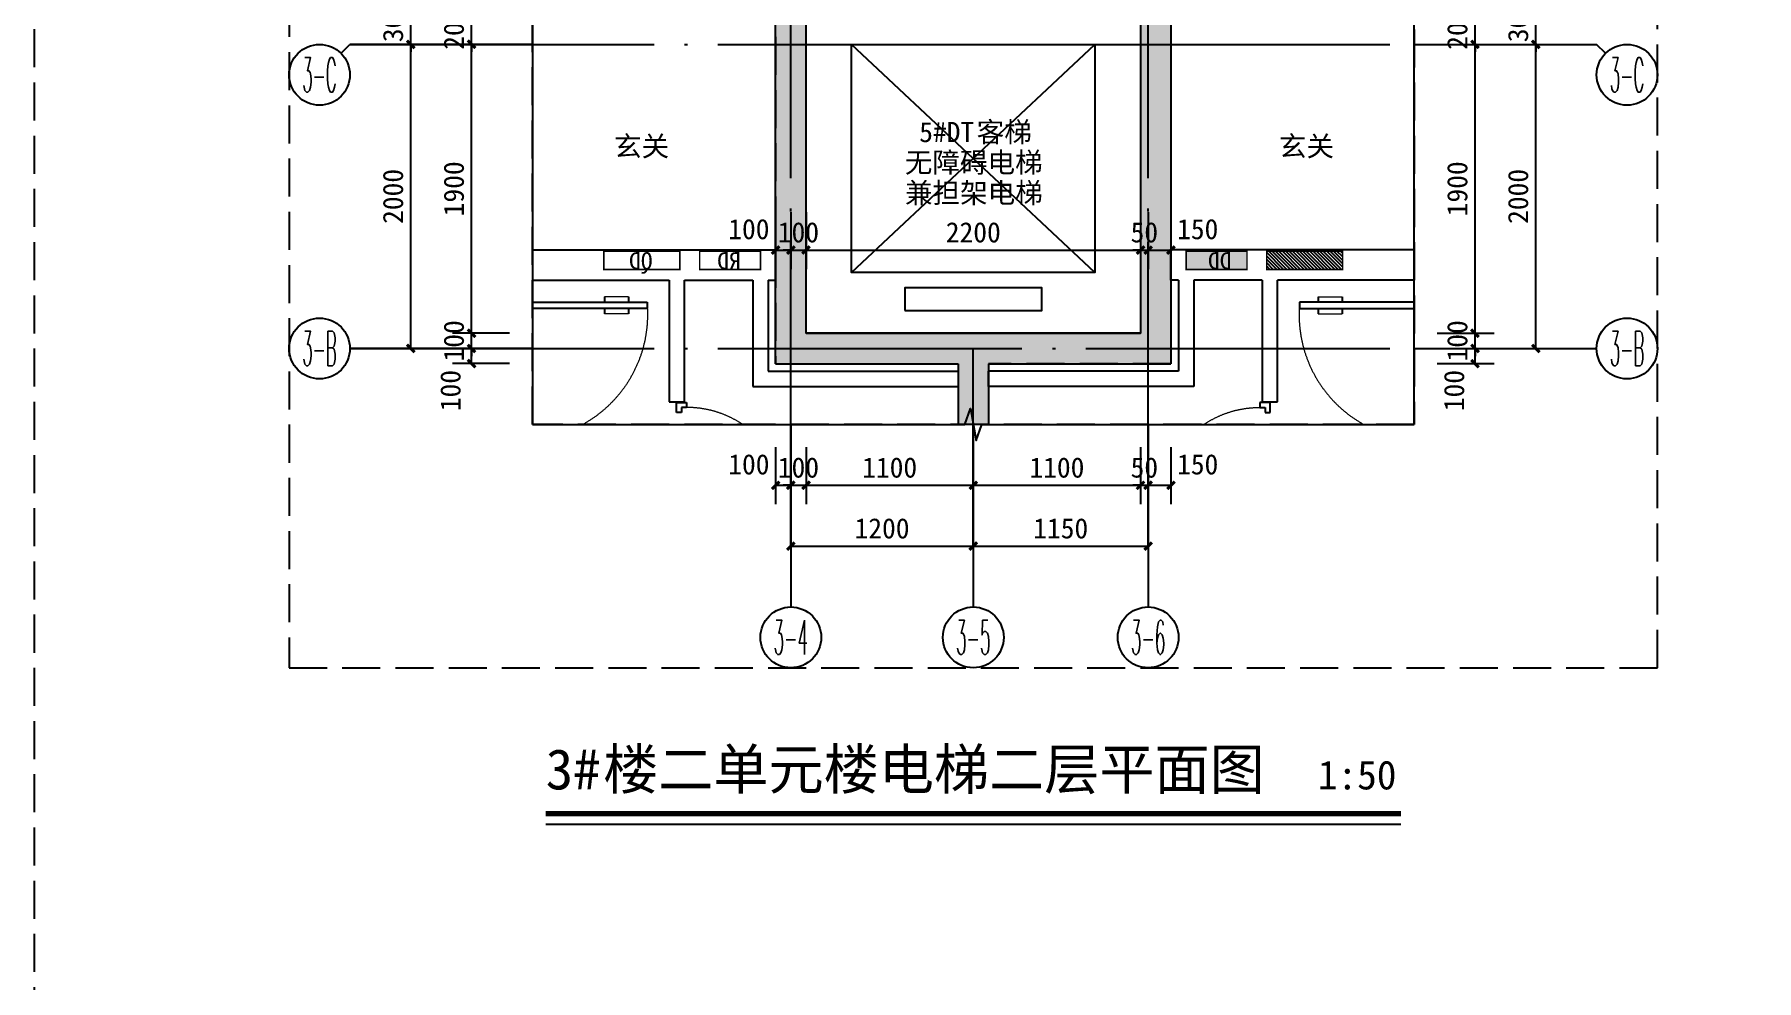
# Model space of a CAD drawing. Extents: x -10817 to 167545, y 26551 to 157048.
# Drawn here: x 63300 to 74627, y 41195 to 47417 of the extents above; entities that cross this region are included whole.
import ezdxf
from ezdxf.enums import TextEntityAlignment as Align
from ezdxf.xclip import XClip

# ---------------------------------------------------------------- set-up
doc = ezdxf.new("R2010")
doc.units = 0
doc.header["$LTSCALE"] = 1000
doc.header["$MEASUREMENT"] = 0
doc.header["$XCLIPFRAME"] = 0
doc.linetypes.add('DASH', pattern=[0.35, 0.25, -0.1])
doc.linetypes.add('DOTE', pattern=[2.42, 2, -0.2, 0.02, -0.2])
doc.layers.get('Defpoints').update_dxf_attribs({"color": 30, "linetype": 'DASH'})
for name, color, linetype in [('120-墙体$0$$0$A-ANNO-TEXT', 3, 'Continuous'), ('120-墙体$0$120-墙体$0$A-DOOR', 51, 'Continuous'), ('120-墙体$0$120-墙体$0$A-WALL-BLOK', 131, 'Continuous'), ('120-墙体$0$125-墙体$0$P-FIRE-FH', 1, 'Continuous'), ('120-墙体$0$P-FIRE-FH', 1, 'Continuous'), ('125-墙体$0$$0$A-ANNO-TEXT', 3, 'Continuous'), ('125-墙体$0$125-墙体$0$A-DOOR', 51, 'Continuous'), ('125-墙体$0$125-墙体$0$A-WALL-BLOK', 131, 'Continuous'), ('125-墙体$0$P-FIRE-FH', 1, 'Continuous'), ('125-核心筒-标准层$0$A-COLU-CONC-HATC', 204, 'Continuous'), ('125-核心筒-标准层$0$A-FLOR-EVTR', 51, 'Continuous'), ('125-核心筒-标准层$0$A-WALL-CONC', 9, 'Continuous'), ('3#-夹层$0$A-ANNO-TEXT', 7, 'Continuous'), ('A-ANNO-AXIS-CIRC', 3, 'Continuous'), ('A-ANNO-AXIS-TEXT', 7, 'Continuous'), ('A-ANNO-DIMS', 3, 'Continuous'), ('A-ANNO-DOTE', 10, 'DOTE'), ('A-ANNO-SYMB', 3, 'Continuous'), ('A-ANNO-TEXT', 7, 'Continuous'), ('A-DRAN-SYMB', 243, 'Continuous'), ('AXIS_TEXT', 7, 'Continuous')]:
    doc.layers.add(name, color=color, linetype=linetype)
doc.styles.add('120-墙体$0$Standard', font='')
doc.styles.add('125-墙体$0$Standard', font='')
doc.styles.add('3#-夹层$0$Standard', font='')
doc.styles.add('_TCH_AXIS', font='COMPLEX', dxfattribs={"bigfont": 'GBCBIG'})
doc.styles.add('_TCH_DIM_T3', font='')
doc.styles.add('COMPLEX', font='COMPLEX')
doc.styles.get("Standard").update_dxf_attribs({"font": ''})
doc.styles.get('120-墙体$0$Standard').set_extended_font_data('SimSun')
doc.styles.get('125-墙体$0$Standard').set_extended_font_data('SimSun')
doc.styles.get('3#-夹层$0$Standard').set_extended_font_data('SimSun')
doc.styles.get('_TCH_DIM_T3').set_extended_font_data('SimSun')
doc.styles.get('Standard').set_extended_font_data('SimSun')
doc.dimstyles.new('_TCH_ARCH&&50', dxfattribs={"dimtxt": 132.911392, "dimasz": 50, "dimexe": 125, "dimexo": 150, "dimgap": 50, "dimtad": 1, "dimdec": 0, "dimzin": 0, "dimdsep": 46, "dimtxsty": '_TCH_DIM_T3', "dimblk": 'ARCHTICK', "dimcen": 0.09, "dimclrt": 7, "dimazin": 2, "dimtfac": 1, "dimtdec": 0, "dimtix": 1, "dimtmove": 2, "dimatfit": 3, "dimfxl": 50, "dimtolj": 1, "dimtzin": 0, "dimarcsym": 0})

# ---------------------------------------------------------------- blocks, each defined once
blk = doc.blocks.new('125-墙体$0$$0$FREVGFRTG')
at = {"layer": '125-墙体$0$P-FIRE-FH', "linetype": 'Continuous', "lineweight": 13, "const_width": 10}
for points in [[(0, 0), (400, 0), (400, 120), (0, 120)], [(530, 120), (1030, 120), (1030, 0), (530, 0)]]:
    blk.add_lwpolyline(points, close=True, dxfattribs=at)
at = {"layer": '125-墙体$0$$0$A-ANNO-TEXT', "color": 1, "style": '125-墙体$0$Standard'}
for s, p in [('RD', (129, 0)), ('QD', (709, 0))]:
    blk.add_text(s, height=113.9, dxfattribs=at).set_placement(p)
blk = doc.blocks.new('125-墙体$0$125-墙体$0$$DorLib2D$00000009')
for p, q in [((0.413, 0.905), (0.413, 0.081)), ((0.454, 0.905), (0.413, 0.905)), ((0.454, 0.081), (0.454, 0.905)), ((0.413, 0.782), (0.378, 0.782)), ((0.489, 0.782), (0.454, 0.782)), ((0.413, 0.624), (0.378, 0.624)), ((0.489, 0.624), (0.454, 0.624)), ((-0.494, 0.081), (-0.453, 0.081)), ((-0.494, -0.002), (-0.494, 0.081)), ((-0.453, 0.081), (-0.453, 0.039)), ((-0.453, 0.039), (-0.412, 0.039)), ((-0.412, 0.039), (-0.412, -0.002)), ((0.413, 0.081), (0.454, 0.081)), ((0.454, 0.039), (0.413, 0.039)), ((0.413, 0.039), (0.413, -0.002)), ((0.495, 0.081), (0.454, 0.081)), ((0.454, 0.081), (0.454, 0.039)), ((0.495, -0.002), (0.495, 0.081)), ((-0.494, -0.002), (-0.494, -0.002)), ((-0.412, -0.002), (-0.494, -0.002)), ((0.413, -0.002), (0.495, -0.002)), ((0.495, -0.002), (0.495, -0.002))]:
    blk.add_line(p, q)
at = {"lineweight": 13}
for p, q in [((0.378, 0.782), (0.378, 0.624)), ((0.489, 0.782), (0.489, 0.624))]:
    blk.add_line(p, q, dxfattribs=at)
blk.add_arc((0.372, 0.082), 0.825, 87.134, 180.0717, dxfattribs=at)
blk = doc.blocks.new('125-墙体')
at = {"layer": '125-墙体$0$125-墙体$0$A-WALL-BLOK'}
for p, q in [((7350, -6450), (8500, -6450)), ((8500, -6450), (9050, -6450)), ((9050, -6450), (9150, -6450)), ((9150, -6450), (9150, -6650)), ((7450, -6650), (8450, -6650)), ((8450, -6650), (8450, -7450)), ((8550, -6650), (9000, -6650)), ((8550, -7450), (8550, -6650)), ((9000, -6650), (9000, -7350)), ((9100, -6650), (9150, -6650)), ((9100, -6650), (9100, -7250)), ((9000, -7350), (10350, -7350)), ((9100, -7250), (10350, -7250)), ((10350, -7250), (10350, -7350)), ((8450, -7450), (8550, -7450))]:
    blk.add_line(p, q, dxfattribs=at)
at = {"layer": 'Defpoints'}
blk.add_lwpolyline([(8600, 100), (8600, -3300), (7850, -3300), (7850, -4700), (9150, -4700), (9150, -7200), (10350, -7200), (10350, -11200)], dxfattribs=at)
at = {"linetype": 'ByBlock', "xscale": -1}
blk.add_blockref('125-墙体$0$$0$FREVGFRTG', (9050, -6580), dxfattribs=at)
at = {"layer": '125-墙体$0$125-墙体$0$A-DOOR', "zscale": 100, "rotation": 270}
for p, xscale, yscale in [((7400, -7250), -1000, 1000), ((8500, -7850), 800, 800)]:
    blk.add_blockref('125-墙体$0$125-墙体$0$$DorLib2D$00000009', p, dxfattribs=dict(at, xscale=xscale, yscale=yscale))
blk = doc.blocks.new('120-墙体$0$GTFT')
at = {"layer": '120-墙体$0$125-墙体$0$P-FIRE-FH'}
h = blk.add_hatch(dxfattribs=at)
h.set_pattern_fill('ANSI31', color=256, scale=10, angle=180)
h.set_pattern_definition([(225, (-19117.115, 13159.851), (11.22532, -11.22532), [])])
h.paths.add_polyline_path([(-530, 120), (-1030, 120), (-1030, 0), (-530, 0)])
at = {"layer": '120-墙体$0$125-墙体$0$P-FIRE-FH', "linetype": 'Continuous', "lineweight": 13}
h = blk.add_hatch(color=250, dxfattribs=at)
h.dxf.hatch_style = 1
h.paths.add_polyline_path([(0, 0), (-400, 0), (-400, 120), (0, 120)])
at = {"layer": '120-墙体$0$P-FIRE-FH', "linetype": 'Continuous', "lineweight": 13, "const_width": 10}
for points in [[(-530, 120), (-1030, 120), (-1030, 0), (-530, 0)], [(0, 0), (-400, 0), (-400, 120), (0, 120)]]:
    blk.add_lwpolyline(points, close=True, dxfattribs=at)
at = {"layer": '120-墙体$0$$0$A-ANNO-TEXT', "color": 1, "style": '120-墙体$0$Standard'}
blk.add_text('DD', height=113.9, dxfattribs=at).set_placement((-299, 0))
blk = doc.blocks.new('120-墙体$0$120-墙体$0$$DorLib2D$00000009')
for p, q in [((0.413, 0.905), (0.413, 0.081)), ((0.454, 0.905), (0.413, 0.905)), ((0.454, 0.081), (0.454, 0.905)), ((0.413, 0.782), (0.378, 0.782)), ((0.489, 0.782), (0.454, 0.782)), ((0.413, 0.624), (0.378, 0.624)), ((0.489, 0.624), (0.454, 0.624)), ((-0.494, 0.081), (-0.453, 0.081)), ((-0.494, -0.002), (-0.494, 0.081)), ((-0.453, 0.081), (-0.453, 0.039)), ((-0.453, 0.039), (-0.412, 0.039)), ((-0.412, 0.039), (-0.412, -0.002)), ((0.413, 0.081), (0.454, 0.081)), ((0.454, 0.039), (0.413, 0.039)), ((0.413, 0.039), (0.413, -0.002)), ((0.495, 0.081), (0.454, 0.081)), ((0.454, 0.081), (0.454, 0.039)), ((0.495, -0.002), (0.495, 0.081)), ((-0.494, -0.002), (-0.494, -0.002)), ((-0.412, -0.002), (-0.494, -0.002)), ((0.413, -0.002), (0.495, -0.002)), ((0.495, -0.002), (0.495, -0.002))]:
    blk.add_line(p, q)
at = {"lineweight": 13}
for p, q in [((0.378, 0.782), (0.378, 0.624)), ((0.489, 0.782), (0.489, 0.624))]:
    blk.add_line(p, q, dxfattribs=at)
blk.add_arc((0.372, 0.082), 0.825, 87.134, 180.0717, dxfattribs=at)
blk = doc.blocks.new('120-墙体')
at = {"layer": '120-墙体$0$120-墙体$0$A-WALL-BLOK'}
for p, q in [((-8250, -6450), (-8350, -6450)), ((-8350, -6650), (-8350, -6450)), ((-7700, -6450), (-8250, -6450)), ((-6550, -6450), (-7700, -6450)), ((-8300, -6650), (-8350, -6650)), ((-8300, -6650), (-8300, -7250)), ((-7750, -6650), (-8200, -6650)), ((-8200, -6650), (-8200, -7350)), ((-7750, -6650), (-7750, -7450)), ((-6650, -6650), (-7650, -6650)), ((-7650, -7450), (-7650, -6650)), ((-8300, -7250), (-9550, -7250)), ((-9550, -7350), (-9550, -7250)), ((-8200, -7350), (-9550, -7350)), ((-7750, -7450), (-7650, -7450))]:
    blk.add_line(p, q, dxfattribs=at)
at = {"layer": 'Defpoints'}
blk.add_lwpolyline([(-7800, 100), (-7800, -3300), (-7050, -3300), (-7050, -4700), (-8350, -4700), (-8350, -7200), (-9550, -7200), (-9550, -11200)], dxfattribs=at)
at = {"xscale": -1}
blk.add_blockref('120-墙体$0$GTFT', (-8250, -6580), dxfattribs=at)
at = {"layer": '120-墙体$0$120-墙体$0$A-DOOR', "zscale": 100, "rotation": 270}
for p, xscale, yscale in [((-6600, -7250), -1000, -1000), ((-7700, -7850), 800, -800)]:
    blk.add_blockref('120-墙体$0$120-墙体$0$$DorLib2D$00000009', p, dxfattribs=dict(at, xscale=xscale, yscale=yscale))
blk = doc.blocks.new('125-核心筒-标准层$0$A$C524E5E6F')
at = {"layer": '125-核心筒-标准层$0$A-FLOR-EVTR'}
for points in [[(0, 0), (2200, 0), (2200, -2100), (0, -2100)], [(300, -200), (1900, -200), (1900, -1700), (300, -1700)], [(650, -1950), (1550, -1950), (1550, -1800), (650, -1800)]]:
    blk.add_lwpolyline(points, close=True, dxfattribs=at)
for points in [[(300, -1700), (1900, -200)], [(1900, -1700), (300, -200)]]:
    blk.add_lwpolyline(points, dxfattribs=at)
blk = doc.blocks.new('125-核心筒-标准层')
at = {"layer": '125-核心筒-标准层$0$A-COLU-CONC-HATC'}
for points in [[(-1300, -100), (-1100, 100), (-1100, 2200), (-1300, 2400)], [(1300, 2400), (1100, 2200), (1100, 100), (1300, -100)], [(-1100, 100), (-1300, -100), (-100, -100), (0, -33.3), (0, 100)], [(0, -33.3), (100, -100), (1300, -100), (1100, 100), (0, 100)], [(0, -33.3), (-100, -100), (-100, -3900), (0, -3966.7), (100, -3900), (100, -100)]]:
    blk.add_hatch(color=256, dxfattribs=at).paths.add_polyline_path(points)
at = {"layer": '125-核心筒-标准层$0$A-WALL-CONC'}
for p, q in [((-1300, -100), (-1300, 2400)), ((1300, 2400), (1300, -100)), ((-1100, 100), (-1100, 2200)), ((1100, 2200), (1100, 100)), ((-1100, 100), (0, 100)), ((0, 100), (1100, 100)), ((-1300, -100), (-100, -100)), ((-100, -100), (-100, -3900)), ((100, -100), (100, -3900)), ((100, -100), (1300, -100))]:
    blk.add_line(p, q, dxfattribs=at)
blk.add_blockref('125-核心筒-标准层$0$A$C524E5E6F', (-1100, 2200))
blk = doc.blocks.new('YSG-T')
at = {"layer": 'A-DRAN-SYMB', "color": 1}
for p, q in [((-105, 0), (105, 0)), ((0, 105), (0, -105))]:
    blk.add_line(p, q, dxfattribs=at)
for radius in [50, 45]:
    blk.add_circle((0, 0), radius, dxfattribs=at)
blk = doc.blocks.new('VFDCV DF')
at = {"xscale": -1}
for p in [(-4550, 7420), (4150, 7420), (-7000, -4500), (7000, -4500)]:
    blk.add_blockref('YSG-T', p, dxfattribs=at)
blk = doc.blocks.new('雨水管')
at = {"layer": 'A-DRAN-SYMB'}
for p, q in [((-5, 0), (205, 0)), ((100, 105), (100, -105))]:
    blk.add_line(p, q, dxfattribs=at)
for radius in [50, 45]:
    blk.add_circle((100, 0), radius, dxfattribs=at)
blk = doc.blocks.new('VGVBFGV')
for p in [(-2150, 8250), (1850, 7600), (-10850, 800), (-7100, -4300), (6900, -4300)]:
    blk.add_blockref('雨水管', p)
blk = doc.blocks.new('vgftvgf')
for name in ['VGVBFGV', 'VFDCV DF']:
    blk.add_blockref(name, (0, 0))
blk = doc.blocks.new('_ArchTick')
at = {"color": 0, "linetype": 'ByBlock', "const_width": 0.4}
blk.add_lwpolyline([(-0.5, -0.5), (0.5, 0.5)], dxfattribs=at)
blk = doc.blocks.new('*D1012')
at = {"layer": 'A-ANNO-DIMS', "color": 0, "lineweight": -2, "transparency": 16777216}
for p, q in [((69475, 44302), (69475, 43927)), ((70625, 44302), (70625, 43927)), ((69475, 44052), (70625, 44052))]:
    blk.add_line(p, q, dxfattribs=at)
at = {"layer": 'Defpoints', "color": 0, "transparency": 16777216}
for p in [(69475, 44452), (70625, 44452), (70625, 44052)]:
    blk.add_point(p, dxfattribs=at)
at = {"layer": 'A-ANNO-DIMS', "color": 0, "lineweight": -2, "transparency": 16777216, "xscale": 50, "yscale": 50, "zscale": 50, "rotation": 180}
blk.add_blockref('_ArchTick', (69475, 44052), dxfattribs=at)
at = {"layer": 'A-ANNO-DIMS', "color": 0, "lineweight": -2, "transparency": 16777216, "xscale": 50, "yscale": 50, "zscale": 50}
blk.add_blockref('_ArchTick', (70625, 44052), dxfattribs=at)
at = {"layer": 'A-ANNO-DIMS', "color": 7, "transparency": 16777216, "insert": (70050, 44168), "char_height": 132.9, "attachment_point": 5, "style": '_TCH_DIM_T3'}
blk.add_mtext('\\A1;1150', dxfattribs=at)
blk = doc.blocks.new('*D1013')
at = {"layer": 'A-ANNO-DIMS', "color": 0, "lineweight": -2, "transparency": 16777216}
for p, q in [((68275, 44302), (68275, 43927)), ((69475, 44302), (69475, 43927)), ((68275, 44052), (69475, 44052))]:
    blk.add_line(p, q, dxfattribs=at)
at = {"layer": 'Defpoints', "color": 0, "transparency": 16777216}
for p in [(68275, 44452), (69475, 44452), (69475, 44052)]:
    blk.add_point(p, dxfattribs=at)
at = {"layer": 'A-ANNO-DIMS', "color": 0, "lineweight": -2, "transparency": 16777216, "xscale": 50, "yscale": 50, "zscale": 50, "rotation": 180}
blk.add_blockref('_ArchTick', (68275, 44052), dxfattribs=at)
at = {"layer": 'A-ANNO-DIMS', "color": 0, "lineweight": -2, "transparency": 16777216, "xscale": 50, "yscale": 50, "zscale": 50}
blk.add_blockref('_ArchTick', (69475, 44052), dxfattribs=at)
at = {"layer": 'A-ANNO-DIMS', "color": 7, "transparency": 16777216, "insert": (68875, 44168), "char_height": 132.9, "attachment_point": 5, "style": '_TCH_DIM_T3'}
blk.add_mtext('\\A1;1200', dxfattribs=at)
blk = doc.blocks.new('*D1014')
at = {"layer": 'A-ANNO-DIMS', "color": 0, "lineweight": -2, "transparency": 16777216}
for p, q in [((70625, 44702), (70625, 44327)), ((70775, 44702), (70775, 44327)), ((70625, 44452), (70775, 44452))]:
    blk.add_line(p, q, dxfattribs=at)
at = {"layer": 'Defpoints', "color": 0, "transparency": 16777216}
for p in [(70625, 44852), (70775, 44852), (70775, 44452)]:
    blk.add_point(p, dxfattribs=at)
at = {"layer": 'A-ANNO-DIMS', "color": 0, "lineweight": -2, "transparency": 16777216, "xscale": 50, "yscale": 50, "zscale": 50, "rotation": 180}
blk.add_blockref('_ArchTick', (70625, 44452), dxfattribs=at)
at = {"layer": 'A-ANNO-DIMS', "color": 0, "lineweight": -2, "transparency": 16777216, "xscale": 50, "yscale": 50, "zscale": 50}
blk.add_blockref('_ArchTick', (70775, 44452), dxfattribs=at)
at = {"layer": 'A-ANNO-DIMS', "color": 7, "transparency": 16777216, "insert": (70951, 44589), "char_height": 132.9, "attachment_point": 5, "style": '_TCH_DIM_T3'}
blk.add_mtext('\\A1;150', dxfattribs=at)
blk = doc.blocks.new('*D1015')
at = {"layer": 'A-ANNO-DIMS', "color": 0, "lineweight": -2, "transparency": 16777216}
for p, q in [((70575, 44702), (70575, 44327)), ((70625, 44702), (70625, 44327)), ((70575, 44452), (70525, 44452)), ((70575, 44452), (70625, 44452)), ((70625, 44452), (70675, 44452))]:
    blk.add_line(p, q, dxfattribs=at)
at = {"layer": 'Defpoints', "color": 0, "transparency": 16777216}
for p in [(70575, 44852), (70625, 44852), (70625, 44452)]:
    blk.add_point(p, dxfattribs=at)
at = {"layer": 'A-ANNO-DIMS', "color": 0, "lineweight": -2, "transparency": 16777216, "xscale": 50, "yscale": 50, "zscale": 50}
blk.add_blockref('_ArchTick', (70575, 44452), dxfattribs=at)
at = {"layer": 'A-ANNO-DIMS', "color": 0, "lineweight": -2, "transparency": 16777216, "xscale": 50, "yscale": 50, "zscale": 50, "rotation": 180}
blk.add_blockref('_ArchTick', (70625, 44452), dxfattribs=at)
at = {"layer": 'A-ANNO-DIMS', "color": 7, "transparency": 16777216, "insert": (70600, 44568), "char_height": 132.9, "attachment_point": 5, "style": '_TCH_DIM_T3'}
blk.add_mtext('\\A1;50', dxfattribs=at)
blk = doc.blocks.new('*D1016')
at = {"layer": 'A-ANNO-DIMS', "color": 0, "lineweight": -2, "transparency": 16777216}
for p, q in [((69475, 44702), (69475, 44327)), ((70575, 44702), (70575, 44327)), ((69475, 44452), (70575, 44452))]:
    blk.add_line(p, q, dxfattribs=at)
at = {"layer": 'Defpoints', "color": 0, "transparency": 16777216}
for p in [(69475, 44852), (70575, 44852), (70575, 44452)]:
    blk.add_point(p, dxfattribs=at)
at = {"layer": 'A-ANNO-DIMS', "color": 0, "lineweight": -2, "transparency": 16777216, "xscale": 50, "yscale": 50, "zscale": 50, "rotation": 180}
blk.add_blockref('_ArchTick', (69475, 44452), dxfattribs=at)
at = {"layer": 'A-ANNO-DIMS', "color": 0, "lineweight": -2, "transparency": 16777216, "xscale": 50, "yscale": 50, "zscale": 50}
blk.add_blockref('_ArchTick', (70575, 44452), dxfattribs=at)
at = {"layer": 'A-ANNO-DIMS', "color": 7, "transparency": 16777216, "insert": (70025, 44568), "char_height": 132.9, "attachment_point": 5, "style": '_TCH_DIM_T3'}
blk.add_mtext('\\A1;1100', dxfattribs=at)
blk = doc.blocks.new('*D1017')
at = {"layer": 'A-ANNO-DIMS', "color": 0, "lineweight": -2, "transparency": 16777216}
for p, q in [((68375, 44702), (68375, 44327)), ((69475, 44702), (69475, 44327)), ((68375, 44452), (69475, 44452))]:
    blk.add_line(p, q, dxfattribs=at)
at = {"layer": 'Defpoints', "color": 0, "transparency": 16777216}
for p in [(68375, 44852), (69475, 44852), (69475, 44452)]:
    blk.add_point(p, dxfattribs=at)
at = {"layer": 'A-ANNO-DIMS', "color": 0, "lineweight": -2, "transparency": 16777216, "xscale": 50, "yscale": 50, "zscale": 50, "rotation": 180}
blk.add_blockref('_ArchTick', (68375, 44452), dxfattribs=at)
at = {"layer": 'A-ANNO-DIMS', "color": 0, "lineweight": -2, "transparency": 16777216, "xscale": 50, "yscale": 50, "zscale": 50}
blk.add_blockref('_ArchTick', (69475, 44452), dxfattribs=at)
at = {"layer": 'A-ANNO-DIMS', "color": 7, "transparency": 16777216, "insert": (68925, 44568), "char_height": 132.9, "attachment_point": 5, "style": '_TCH_DIM_T3'}
blk.add_mtext('\\A1;1100', dxfattribs=at)
blk = doc.blocks.new('*D1018')
at = {"layer": 'A-ANNO-DIMS', "color": 0, "lineweight": -2, "transparency": 16777216}
for p, q in [((68275, 44702), (68275, 44327)), ((68375, 44702), (68375, 44327)), ((68275, 44452), (68225, 44452)), ((68275, 44452), (68375, 44452)), ((68375, 44452), (68425, 44452))]:
    blk.add_line(p, q, dxfattribs=at)
at = {"layer": 'Defpoints', "color": 0, "transparency": 16777216}
for p in [(68275, 44852), (68375, 44852), (68375, 44452)]:
    blk.add_point(p, dxfattribs=at)
at = {"layer": 'A-ANNO-DIMS', "color": 0, "lineweight": -2, "transparency": 16777216, "xscale": 50, "yscale": 50, "zscale": 50}
blk.add_blockref('_ArchTick', (68275, 44452), dxfattribs=at)
at = {"layer": 'A-ANNO-DIMS', "color": 0, "lineweight": -2, "transparency": 16777216, "xscale": 50, "yscale": 50, "zscale": 50, "rotation": 180}
blk.add_blockref('_ArchTick', (68375, 44452), dxfattribs=at)
at = {"layer": 'A-ANNO-DIMS', "color": 7, "transparency": 16777216, "insert": (68325, 44568), "char_height": 132.9, "attachment_point": 5, "style": '_TCH_DIM_T3'}
blk.add_mtext('\\A1;100', dxfattribs=at)
blk = doc.blocks.new('*D1019')
at = {"layer": 'A-ANNO-DIMS', "color": 0, "lineweight": -2, "transparency": 16777216}
for p, q in [((68175, 44702), (68175, 44327)), ((68275, 44702), (68275, 44327)), ((68175, 44452), (68275, 44452))]:
    blk.add_line(p, q, dxfattribs=at)
at = {"layer": 'Defpoints', "color": 0, "transparency": 16777216}
for p in [(68175, 44852), (68275, 44852), (68275, 44452)]:
    blk.add_point(p, dxfattribs=at)
at = {"layer": 'A-ANNO-DIMS', "color": 0, "lineweight": -2, "transparency": 16777216, "xscale": 50, "yscale": 50, "zscale": 50, "rotation": 180}
blk.add_blockref('_ArchTick', (68175, 44452), dxfattribs=at)
at = {"layer": 'A-ANNO-DIMS', "color": 0, "lineweight": -2, "transparency": 16777216, "xscale": 50, "yscale": 50, "zscale": 50}
blk.add_blockref('_ArchTick', (68275, 44452), dxfattribs=at)
at = {"layer": 'A-ANNO-DIMS', "color": 7, "transparency": 16777216, "insert": (67999, 44589), "char_height": 132.9, "attachment_point": 5, "style": '_TCH_DIM_T3'}
blk.add_mtext('\\A1;100', dxfattribs=at)
blk = doc.blocks.new('*D1024')
at = {"layer": 'A-ANNO-DIMS', "color": 0, "lineweight": -2, "transparency": 16777216}
for p, q in [((72525, 45352), (72900, 45352)), ((72775, 45252), (72775, 45352)), ((72525, 45252), (72900, 45252))]:
    blk.add_line(p, q, dxfattribs=at)
at = {"layer": 'Defpoints', "color": 0, "transparency": 16777216}
for p in [(72375, 45352), (72775, 45352), (72375, 45252)]:
    blk.add_point(p, dxfattribs=at)
at = {"layer": 'A-ANNO-DIMS', "color": 0, "lineweight": -2, "transparency": 16777216, "xscale": 50, "yscale": 50, "zscale": 50}
for p, rotation in [((72775, 45352), 90), ((72775, 45252), 270)]:
    blk.add_blockref('_ArchTick', p, dxfattribs=dict(at, rotation=rotation))
at = {"layer": 'A-ANNO-DIMS', "color": 7, "transparency": 16777216, "insert": (72638, 45075), "char_height": 132.9, "attachment_point": 5, "rotation": 90, "style": '_TCH_DIM_T3'}
blk.add_mtext('\\A1;100', dxfattribs=at)
blk = doc.blocks.new('*D1025')
at = {"layer": 'A-ANNO-DIMS', "color": 0, "lineweight": -2, "transparency": 16777216}
for p, q in [((72525, 45452), (72900, 45452)), ((72775, 45452), (72775, 45502)), ((72775, 45352), (72775, 45452)), ((72525, 45352), (72900, 45352)), ((72775, 45352), (72775, 45302))]:
    blk.add_line(p, q, dxfattribs=at)
at = {"layer": 'Defpoints', "color": 0, "transparency": 16777216}
for p in [(72375, 45452), (72775, 45452), (72375, 45352)]:
    blk.add_point(p, dxfattribs=at)
at = {"layer": 'A-ANNO-DIMS', "color": 0, "lineweight": -2, "transparency": 16777216, "xscale": 50, "yscale": 50, "zscale": 50}
for p, rotation in [((72775, 45452), 270), ((72775, 45352), 90)]:
    blk.add_blockref('_ArchTick', p, dxfattribs=dict(at, rotation=rotation))
at = {"layer": 'A-ANNO-DIMS', "color": 7, "transparency": 16777216, "insert": (72659, 45402), "char_height": 132.9, "attachment_point": 5, "rotation": 90, "style": '_TCH_DIM_T3'}
blk.add_mtext('\\A1;100', dxfattribs=at)
blk = doc.blocks.new('*D1026')
at = {"layer": 'A-ANNO-DIMS', "color": 0, "lineweight": -2, "transparency": 16777216}
for p, q in [((72525, 47352), (72900, 47352)), ((72775, 45452), (72775, 47352)), ((72525, 45452), (72900, 45452))]:
    blk.add_line(p, q, dxfattribs=at)
at = {"layer": 'Defpoints', "color": 0, "transparency": 16777216}
for p in [(72375, 47352), (72775, 47352), (72375, 45452)]:
    blk.add_point(p, dxfattribs=at)
at = {"layer": 'A-ANNO-DIMS', "color": 0, "lineweight": -2, "transparency": 16777216, "xscale": 50, "yscale": 50, "zscale": 50}
for p, rotation in [((72775, 47352), 90), ((72775, 45452), 270)]:
    blk.add_blockref('_ArchTick', p, dxfattribs=dict(at, rotation=rotation))
at = {"layer": 'A-ANNO-DIMS', "color": 7, "transparency": 16777216, "insert": (72659, 46402), "char_height": 132.9, "attachment_point": 5, "rotation": 90, "style": '_TCH_DIM_T3'}
blk.add_mtext('\\A1;1900', dxfattribs=at)
blk = doc.blocks.new('*D1027')
at = {"layer": 'A-ANNO-DIMS', "color": 0, "lineweight": -2, "transparency": 16777216}
for p, q in [((72775, 47552), (72775, 47602)), ((72525, 47552), (72900, 47552)), ((72775, 47352), (72775, 47552)), ((72525, 47352), (72900, 47352)), ((72775, 47352), (72775, 47302))]:
    blk.add_line(p, q, dxfattribs=at)
at = {"layer": 'Defpoints', "color": 0, "transparency": 16777216}
for p in [(72375, 47552), (72775, 47552), (72375, 47352)]:
    blk.add_point(p, dxfattribs=at)
at = {"layer": 'A-ANNO-DIMS', "color": 0, "lineweight": -2, "transparency": 16777216, "xscale": 50, "yscale": 50, "zscale": 50}
for p, rotation in [((72775, 47552), 270), ((72775, 47352), 90)]:
    blk.add_blockref('_ArchTick', p, dxfattribs=dict(at, rotation=rotation))
at = {"layer": 'A-ANNO-DIMS', "color": 7, "transparency": 16777216, "insert": (72659, 47452), "char_height": 132.9, "attachment_point": 5, "rotation": 90, "style": '_TCH_DIM_T3'}
blk.add_mtext('\\A1;200', dxfattribs=at)
blk = doc.blocks.new('*D1044')
at = {"layer": 'A-ANNO-DIMS', "color": 0, "lineweight": -2, "transparency": 16777216}
for p, q in [((72925, 47352), (73300, 47352)), ((73175, 45352), (73175, 47352)), ((72925, 45352), (73300, 45352))]:
    blk.add_line(p, q, dxfattribs=at)
at = {"layer": 'Defpoints', "color": 0, "transparency": 16777216}
for p in [(72775, 47352), (73175, 47352), (72775, 45352)]:
    blk.add_point(p, dxfattribs=at)
at = {"layer": 'A-ANNO-DIMS', "color": 0, "lineweight": -2, "transparency": 16777216, "xscale": 50, "yscale": 50, "zscale": 50}
for p, rotation in [((73175, 47352), 90), ((73175, 45352), 270)]:
    blk.add_blockref('_ArchTick', p, dxfattribs=dict(at, rotation=rotation))
at = {"layer": 'A-ANNO-DIMS', "color": 7, "transparency": 16777216, "insert": (73059, 46352), "char_height": 132.9, "attachment_point": 5, "rotation": 90, "style": '_TCH_DIM_T3'}
blk.add_mtext('\\A1;2000', dxfattribs=at)
blk = doc.blocks.new('*D1045')
at = {"layer": 'A-ANNO-DIMS', "color": 0, "lineweight": -2, "transparency": 16777216}
for p, q in [((73175, 47652), (73175, 47702)), ((72925, 47652), (73300, 47652)), ((73175, 47352), (73175, 47652)), ((72925, 47352), (73300, 47352)), ((73175, 47352), (73175, 47302))]:
    blk.add_line(p, q, dxfattribs=at)
at = {"layer": 'Defpoints', "color": 0, "transparency": 16777216}
for p in [(72775, 47652), (73175, 47652), (72775, 47352)]:
    blk.add_point(p, dxfattribs=at)
at = {"layer": 'A-ANNO-DIMS', "color": 0, "lineweight": -2, "transparency": 16777216, "xscale": 50, "yscale": 50, "zscale": 50}
for p, rotation in [((73175, 47652), 270), ((73175, 47352), 90)]:
    blk.add_blockref('_ArchTick', p, dxfattribs=dict(at, rotation=rotation))
at = {"layer": 'A-ANNO-DIMS', "color": 7, "transparency": 16777216, "insert": (73059, 47502), "char_height": 132.9, "attachment_point": 5, "rotation": 90, "style": '_TCH_DIM_T3'}
blk.add_mtext('\\A1;300', dxfattribs=at)
blk = doc.blocks.new('*D1058')
at = {"layer": 'A-ANNO-DIMS', "color": 0, "lineweight": -2, "transparency": 16777216}
for p, q in [((66425, 45352), (66050, 45352)), ((66175, 45252), (66175, 45352)), ((66425, 45252), (66050, 45252))]:
    blk.add_line(p, q, dxfattribs=at)
at = {"layer": 'Defpoints', "color": 0, "transparency": 16777216}
for p in [(66175, 45352), (66575, 45352), (66575, 45252)]:
    blk.add_point(p, dxfattribs=at)
at = {"layer": 'A-ANNO-DIMS', "color": 0, "lineweight": -2, "transparency": 16777216, "xscale": 50, "yscale": 50, "zscale": 50}
for p, rotation in [((66175, 45352), 90), ((66175, 45252), 270)]:
    blk.add_blockref('_ArchTick', p, dxfattribs=dict(at, rotation=rotation))
at = {"layer": 'A-ANNO-DIMS', "color": 7, "transparency": 16777216, "insert": (66037, 45075), "char_height": 132.9, "attachment_point": 5, "rotation": 90, "style": '_TCH_DIM_T3'}
blk.add_mtext('\\A1;100', dxfattribs=at)
blk = doc.blocks.new('*D1059')
at = {"layer": 'A-ANNO-DIMS', "color": 0, "lineweight": -2, "transparency": 16777216}
for p, q in [((66425, 45452), (66050, 45452)), ((66175, 45452), (66175, 45502)), ((66175, 45352), (66175, 45452)), ((66425, 45352), (66050, 45352)), ((66175, 45352), (66175, 45302))]:
    blk.add_line(p, q, dxfattribs=at)
at = {"layer": 'Defpoints', "color": 0, "transparency": 16777216}
for p in [(66175, 45452), (66575, 45452), (66575, 45352)]:
    blk.add_point(p, dxfattribs=at)
at = {"layer": 'A-ANNO-DIMS', "color": 0, "lineweight": -2, "transparency": 16777216, "xscale": 50, "yscale": 50, "zscale": 50}
for p, rotation in [((66175, 45452), 270), ((66175, 45352), 90)]:
    blk.add_blockref('_ArchTick', p, dxfattribs=dict(at, rotation=rotation))
at = {"layer": 'A-ANNO-DIMS', "color": 7, "transparency": 16777216, "insert": (66059, 45402), "char_height": 132.9, "attachment_point": 5, "rotation": 90, "style": '_TCH_DIM_T3'}
blk.add_mtext('\\A1;100', dxfattribs=at)
blk = doc.blocks.new('*D1060')
at = {"layer": 'A-ANNO-DIMS', "color": 0, "lineweight": -2, "transparency": 16777216}
for p, q in [((66425, 47352), (66050, 47352)), ((66175, 45452), (66175, 47352)), ((66425, 45452), (66050, 45452))]:
    blk.add_line(p, q, dxfattribs=at)
at = {"layer": 'Defpoints', "color": 0, "transparency": 16777216}
for p in [(66175, 47352), (66575, 47352), (66575, 45452)]:
    blk.add_point(p, dxfattribs=at)
at = {"layer": 'A-ANNO-DIMS', "color": 0, "lineweight": -2, "transparency": 16777216, "xscale": 50, "yscale": 50, "zscale": 50}
for p, rotation in [((66175, 47352), 90), ((66175, 45452), 270)]:
    blk.add_blockref('_ArchTick', p, dxfattribs=dict(at, rotation=rotation))
at = {"layer": 'A-ANNO-DIMS', "color": 7, "transparency": 16777216, "insert": (66059, 46402), "char_height": 132.9, "attachment_point": 5, "rotation": 90, "style": '_TCH_DIM_T3'}
blk.add_mtext('\\A1;1900', dxfattribs=at)
blk = doc.blocks.new('*D1061')
at = {"layer": 'A-ANNO-DIMS', "color": 0, "lineweight": -2, "transparency": 16777216}
for p, q in [((66175, 47552), (66175, 47602)), ((66425, 47552), (66050, 47552)), ((66175, 47352), (66175, 47552)), ((66425, 47352), (66050, 47352)), ((66175, 47352), (66175, 47302))]:
    blk.add_line(p, q, dxfattribs=at)
at = {"layer": 'Defpoints', "color": 0, "transparency": 16777216}
for p in [(66175, 47552), (66575, 47552), (66575, 47352)]:
    blk.add_point(p, dxfattribs=at)
at = {"layer": 'A-ANNO-DIMS', "color": 0, "lineweight": -2, "transparency": 16777216, "xscale": 50, "yscale": 50, "zscale": 50}
for p, rotation in [((66175, 47552), 270), ((66175, 47352), 90)]:
    blk.add_blockref('_ArchTick', p, dxfattribs=dict(at, rotation=rotation))
at = {"layer": 'A-ANNO-DIMS', "color": 7, "transparency": 16777216, "insert": (66059, 47452), "char_height": 132.9, "attachment_point": 5, "rotation": 90, "style": '_TCH_DIM_T3'}
blk.add_mtext('\\A1;200', dxfattribs=at)
blk = doc.blocks.new('*D1074')
at = {"layer": 'A-ANNO-DIMS', "color": 0, "lineweight": -2, "transparency": 16777216}
for p, q in [((66025, 47352), (65650, 47352)), ((65775, 45352), (65775, 47352)), ((66025, 45352), (65650, 45352))]:
    blk.add_line(p, q, dxfattribs=at)
at = {"layer": 'Defpoints', "color": 0, "transparency": 16777216}
for p in [(65775, 47352), (66175, 47352), (66175, 45352)]:
    blk.add_point(p, dxfattribs=at)
at = {"layer": 'A-ANNO-DIMS', "color": 0, "lineweight": -2, "transparency": 16777216, "xscale": 50, "yscale": 50, "zscale": 50}
for p, rotation in [((65775, 47352), 90), ((65775, 45352), 270)]:
    blk.add_blockref('_ArchTick', p, dxfattribs=dict(at, rotation=rotation))
at = {"layer": 'A-ANNO-DIMS', "color": 7, "transparency": 16777216, "insert": (65659, 46352), "char_height": 132.9, "attachment_point": 5, "rotation": 90, "style": '_TCH_DIM_T3'}
blk.add_mtext('\\A1;2000', dxfattribs=at)
blk = doc.blocks.new('*D1075')
at = {"layer": 'A-ANNO-DIMS', "color": 0, "lineweight": -2, "transparency": 16777216}
for p, q in [((65775, 47652), (65775, 47702)), ((66025, 47652), (65650, 47652)), ((65775, 47352), (65775, 47652)), ((66025, 47352), (65650, 47352)), ((65775, 47352), (65775, 47302))]:
    blk.add_line(p, q, dxfattribs=at)
at = {"layer": 'Defpoints', "color": 0, "transparency": 16777216}
for p in [(65775, 47652), (66175, 47652), (66175, 47352)]:
    blk.add_point(p, dxfattribs=at)
at = {"layer": 'A-ANNO-DIMS', "color": 0, "lineweight": -2, "transparency": 16777216, "xscale": 50, "yscale": 50, "zscale": 50}
for p, rotation in [((65775, 47652), 270), ((65775, 47352), 90)]:
    blk.add_blockref('_ArchTick', p, dxfattribs=dict(at, rotation=rotation))
at = {"layer": 'A-ANNO-DIMS', "color": 7, "transparency": 16777216, "insert": (65659, 47502), "char_height": 132.9, "attachment_point": 5, "rotation": 90, "style": '_TCH_DIM_T3'}
blk.add_mtext('\\A1;300', dxfattribs=at)
blk = doc.blocks.new('*D1079')
at = {"layer": 'A-ANNO-DIMS', "color": 0, "lineweight": -2, "transparency": 16777216}
for p, q in [((68175, 46249), (68175, 45874)), ((68275, 46249), (68275, 45874)), ((68175, 45999), (68275, 45999))]:
    blk.add_line(p, q, dxfattribs=at)
at = {"layer": 'Defpoints', "color": 0, "transparency": 16777216}
for p in [(68175, 46399), (68275, 46399), (68275, 45999)]:
    blk.add_point(p, dxfattribs=at)
at = {"layer": 'A-ANNO-DIMS', "color": 0, "lineweight": -2, "transparency": 16777216, "xscale": 50, "yscale": 50, "zscale": 50, "rotation": 180}
blk.add_blockref('_ArchTick', (68175, 45999), dxfattribs=at)
at = {"layer": 'A-ANNO-DIMS', "color": 0, "lineweight": -2, "transparency": 16777216, "xscale": 50, "yscale": 50, "zscale": 50}
blk.add_blockref('_ArchTick', (68275, 45999), dxfattribs=at)
at = {"layer": 'A-ANNO-DIMS', "color": 7, "transparency": 16777216, "insert": (67999, 46136), "char_height": 132.9, "attachment_point": 5, "style": '_TCH_DIM_T3'}
blk.add_mtext('\\A1;100', dxfattribs=at)
blk = doc.blocks.new('*D1080')
at = {"layer": 'A-ANNO-DIMS', "color": 0, "lineweight": -2, "transparency": 16777216}
for p, q in [((68275, 46249), (68275, 45874)), ((68375, 46249), (68375, 45874)), ((68275, 45999), (68225, 45999)), ((68275, 45999), (68375, 45999)), ((68375, 45999), (68425, 45999))]:
    blk.add_line(p, q, dxfattribs=at)
at = {"layer": 'Defpoints', "color": 0, "transparency": 16777216}
for p in [(68275, 46399), (68375, 46399), (68375, 45999)]:
    blk.add_point(p, dxfattribs=at)
at = {"layer": 'A-ANNO-DIMS', "color": 0, "lineweight": -2, "transparency": 16777216, "xscale": 50, "yscale": 50, "zscale": 50}
blk.add_blockref('_ArchTick', (68275, 45999), dxfattribs=at)
at = {"layer": 'A-ANNO-DIMS', "color": 0, "lineweight": -2, "transparency": 16777216, "xscale": 50, "yscale": 50, "zscale": 50, "rotation": 180}
blk.add_blockref('_ArchTick', (68375, 45999), dxfattribs=at)
at = {"layer": 'A-ANNO-DIMS', "color": 7, "transparency": 16777216, "insert": (68325, 46115), "char_height": 132.9, "attachment_point": 5, "style": '_TCH_DIM_T3'}
blk.add_mtext('\\A1;100', dxfattribs=at)
blk = doc.blocks.new('*D1081')
at = {"layer": 'A-ANNO-DIMS', "color": 0, "lineweight": -2, "transparency": 16777216}
for p, q in [((68375, 46249), (68375, 45874)), ((70575, 46249), (70575, 45874)), ((68375, 45999), (70575, 45999))]:
    blk.add_line(p, q, dxfattribs=at)
at = {"layer": 'Defpoints', "color": 0, "transparency": 16777216}
for p in [(68375, 46399), (70575, 46399), (70575, 45999)]:
    blk.add_point(p, dxfattribs=at)
at = {"layer": 'A-ANNO-DIMS', "color": 0, "lineweight": -2, "transparency": 16777216, "xscale": 50, "yscale": 50, "zscale": 50, "rotation": 180}
blk.add_blockref('_ArchTick', (68375, 45999), dxfattribs=at)
at = {"layer": 'A-ANNO-DIMS', "color": 0, "lineweight": -2, "transparency": 16777216, "xscale": 50, "yscale": 50, "zscale": 50}
blk.add_blockref('_ArchTick', (70575, 45999), dxfattribs=at)
at = {"layer": 'A-ANNO-DIMS', "color": 7, "transparency": 16777216, "insert": (69475, 46115), "char_height": 132.9, "attachment_point": 5, "style": '_TCH_DIM_T3'}
blk.add_mtext('\\A1;2200', dxfattribs=at)
blk = doc.blocks.new('*D1082')
at = {"layer": 'A-ANNO-DIMS', "color": 0, "lineweight": -2, "transparency": 16777216}
for p, q in [((70575, 46249), (70575, 45874)), ((70625, 46249), (70625, 45874)), ((70575, 45999), (70525, 45999)), ((70575, 45999), (70625, 45999)), ((70625, 45999), (70675, 45999))]:
    blk.add_line(p, q, dxfattribs=at)
at = {"layer": 'Defpoints', "color": 0, "transparency": 16777216}
for p in [(70575, 46399), (70625, 46399), (70625, 45999)]:
    blk.add_point(p, dxfattribs=at)
at = {"layer": 'A-ANNO-DIMS', "color": 0, "lineweight": -2, "transparency": 16777216, "xscale": 50, "yscale": 50, "zscale": 50}
blk.add_blockref('_ArchTick', (70575, 45999), dxfattribs=at)
at = {"layer": 'A-ANNO-DIMS', "color": 0, "lineweight": -2, "transparency": 16777216, "xscale": 50, "yscale": 50, "zscale": 50, "rotation": 180}
blk.add_blockref('_ArchTick', (70625, 45999), dxfattribs=at)
at = {"layer": 'A-ANNO-DIMS', "color": 7, "transparency": 16777216, "insert": (70600, 46115), "char_height": 132.9, "attachment_point": 5, "style": '_TCH_DIM_T3'}
blk.add_mtext('\\A1;50', dxfattribs=at)
blk = doc.blocks.new('*D1083')
at = {"layer": 'A-ANNO-DIMS', "color": 0, "lineweight": -2, "transparency": 16777216}
for p, q in [((70625, 46249), (70625, 45874)), ((70775, 46249), (70775, 45874)), ((70625, 45999), (70775, 45999))]:
    blk.add_line(p, q, dxfattribs=at)
at = {"layer": 'Defpoints', "color": 0, "transparency": 16777216}
for p in [(70625, 46399), (70775, 46399), (70775, 45999)]:
    blk.add_point(p, dxfattribs=at)
at = {"layer": 'A-ANNO-DIMS', "color": 0, "lineweight": -2, "transparency": 16777216, "xscale": 50, "yscale": 50, "zscale": 50, "rotation": 180}
blk.add_blockref('_ArchTick', (70625, 45999), dxfattribs=at)
at = {"layer": 'A-ANNO-DIMS', "color": 0, "lineweight": -2, "transparency": 16777216, "xscale": 50, "yscale": 50, "zscale": 50}
blk.add_blockref('_ArchTick', (70775, 45999), dxfattribs=at)
at = {"layer": 'A-ANNO-DIMS', "color": 7, "transparency": 16777216, "insert": (70951, 46136), "char_height": 132.9, "attachment_point": 5, "style": '_TCH_DIM_T3'}
blk.add_mtext('\\A1;150', dxfattribs=at)
blk = doc.blocks.new('_AXISO')
blk.add_circle((0, 0), 0.5)
at = {"layer": 'AXIS_TEXT', "style": 'COMPLEX', "width": 1.041667}
blk.add_attdef('A', text='', height=0.56, dxfattribs=at).set_placement((-0.25, -0.28), (0.25, -0.28), align=Align.FIT)

msp = doc.modelspace()

# ---------------------------------------------------------------- linework, layer by layer
at = {"layer": 'A-ANNO-AXIS-CIRC'}
for p, q in [((65316.4, 47293.1), (65375, 47351.7)), ((66575, 47351.7), (65375, 47351.7)), ((72375, 47351.7), (73575, 47351.7)), ((73633.6, 47293.1), (73575, 47351.7)), ((66575, 45351.7), (65375, 45351.7)), ((72375, 45351.7), (73575, 45351.7)), ((68275, 44851.7), (68275, 43651.7)), ((69475, 44851.7), (69475, 43651.7)), ((70625, 44851.7), (70625, 43651.7))]:
    msp.add_line(p, q, dxfattribs=at)
at = {"layer": 'A-ANNO-DOTE'}
for points in [[(68275, 44051.7), (68275, 59150.8)], [(70625, 44051.7), (70625, 59150.8)], [(65375, 47351.7), (73575, 47351.7)], [(65375, 45351.7), (73575, 45351.7)], [(69475, 44051.7), (69475, 45351.7)]]:
    msp.add_lwpolyline(points, dxfattribs=at)
at = {"layer": 'A-ANNO-SYMB'}
for points in [[(66575, 57950.8), (66575, 51457.5), (66680, 51419.3), (66470, 51382.2), (66575, 51345), (66575, 44851.7)], [(72375, 44851.7), (72375, 51345), (72270, 51383.2), (72480, 51420.2), (72375, 51457.5), (72375, 57950.8)], [(66575, 44851.7), (69418.8, 44851.7), (69457, 44956.7), (69494, 44746.7), (69531.3, 44851.7), (72375, 44851.7)], [(66662.6, 42223.1), (72287.4, 42223.1)]]:
    msp.add_lwpolyline(points, dxfattribs=at)
at = {"layer": 'A-ANNO-SYMB', "const_width": 35}
msp.add_lwpolyline([(66662.6, 42293.1), (72287.4, 42293.1)], dxfattribs=at)
at = {"layer": 'Defpoints'}
for points in [[(63300, 65751.2), (100350, 65751.2), (100350, 37051.2), (63300, 37051.2)], [(64975, 43251.7), (73975, 43251.7), (73975, 59550.8), (64975, 59550.8)], [(66575, 57950.8), (72375, 57950.8), (72375, 44851.7), (66575, 44851.7)]]:
    msp.add_lwpolyline(points, close=True, dxfattribs=at)

# ---------------------------------------------------------------- block references
ref = msp.add_blockref('125-核心筒-标准层', (69475, 45351.7))
XClip(ref).set_block_clipping_path([(-2899.9999309191, -500), (2900.0220464051, 12599.0639831296)])
ref = msp.add_blockref('vgftvgf', (69475, 45351.7))
XClip(ref).set_block_clipping_path([(-2899.999930919, -500), (2900.0220464051, 12599.0639831296)])
ref = msp.add_blockref('125-墙体', (59025, 52451.7))
XClip(ref).set_block_clipping_path([(7550.0000690809, -7600), (13350.0220464051, 5499.0639831296)])
ref = msp.add_blockref('120-墙体', (79125, 52451.7))
XClip(ref).set_block_clipping_path([(-12549.9999309191, -7600), (-6749.9779535949, 5499.0639831296)])
at = {"layer": 'A-ANNO-AXIS-CIRC'}
ref = msp.add_blockref('_AXISO', (65175, 47151.7), dxfattribs=dict(at, xscale=400, yscale=400, zscale=400))
ref.add_attrib('A', '3-C', dxfattribs={"layer": 'A-ANNO-AXIS-TEXT', "height": 226.27, "style": '_TCH_AXIS', "width": 0.318182}).set_placement((65061.9, 47038.6), (65288.1, 47038.6), align=Align.FIT)
ref = msp.add_blockref('_AXISO', (73775, 47151.7), dxfattribs=dict(at, xscale=400, yscale=400, zscale=400))
ref.add_attrib('A', '3-C', dxfattribs={"layer": 'A-ANNO-AXIS-TEXT', "height": 226.27, "style": '_TCH_AXIS', "width": 0.318182}).set_placement((73661.9, 47038.6), (73888.2, 47038.6), align=Align.FIT)
ref = msp.add_blockref('_AXISO', (65175, 45351.7), dxfattribs=dict(at, xscale=400, yscale=400, zscale=400))
ref.add_attrib('A', '3-B', dxfattribs={"layer": 'A-ANNO-AXIS-TEXT', "height": 226.27, "style": '_TCH_AXIS', "width": 0.313433}).set_placement((65061.9, 45238.6), (65288.1, 45238.6), align=Align.FIT)
ref = msp.add_blockref('_AXISO', (73775, 45351.7), dxfattribs=dict(at, xscale=400, yscale=400, zscale=400))
ref.add_attrib('A', '3-B', dxfattribs={"layer": 'A-ANNO-AXIS-TEXT', "height": 226.27, "style": '_TCH_AXIS', "width": 0.313433}).set_placement((73661.9, 45238.6), (73888.2, 45238.6), align=Align.FIT)
ref = msp.add_blockref('_AXISO', (68275, 43451.7), dxfattribs=dict(at, xscale=400, yscale=400, zscale=400))
ref.add_attrib('A', '3-4', dxfattribs={"layer": 'A-ANNO-AXIS-TEXT', "height": 226.27, "style": '_TCH_AXIS', "width": 0.318182}).set_placement((68161.9, 43338.6), (68388.1, 43338.6), align=Align.FIT)
ref = msp.add_blockref('_AXISO', (69475, 43451.7), dxfattribs=dict(at, xscale=400, yscale=400, zscale=400))
ref.add_attrib('A', '3-5', dxfattribs={"layer": 'A-ANNO-AXIS-TEXT', "height": 226.27, "style": '_TCH_AXIS', "width": 0.323077}).set_placement((69361.9, 43338.6), (69588.1, 43338.6), align=Align.FIT)
ref = msp.add_blockref('_AXISO', (70625, 43451.7), dxfattribs=dict(at, xscale=400, yscale=400, zscale=400))
ref.add_attrib('A', '3-6', dxfattribs={"layer": 'A-ANNO-AXIS-TEXT', "height": 226.27, "style": '_TCH_AXIS', "width": 0.323077}).set_placement((70511.9, 43338.6), (70738.1, 43338.6), align=Align.FIT)

# ---------------------------------------------------------------- texts
at = {"layer": '3#-夹层$0$A-ANNO-TEXT', "style": '3#-夹层$0$Standard'}
for p in [(67112.1, 46615.6), (71484.9, 46615.6)]:
    msp.add_text('玄关', height=132.91, dxfattribs=at).set_placement(p)
at = {"layer": 'A-ANNO-TEXT'}
for s, p in [('5#DT', (69119.3, 46708.9)), ('客梯', (69497.4, 46708.9)), ('无障碍电梯', (69024.8, 46508.9)), ('兼担架电梯', (69025.6, 46308.9))]:
    msp.add_text(s, height=132.91, dxfattribs=at).set_placement(p)
at = {"layer": 'A-ANNO-TEXT', "color": 7}
for s, height, p in [('3#', 265.82, (66662.6, 42451.7)), ('楼二单元楼电梯二层平面图', 265.823, (67040.7, 42451.7)), ('1:50', 189.87, (71741.6, 42451.7))]:
    msp.add_text(s, height=height, dxfattribs=at).set_placement(p)

# ---------------------------------------------------------------- dimensions: what is measured, and where the dimension line sits
at = {"layer": 'A-ANNO-DIMS'}
for p1, p2, distance, picture, middle in [((66175, 47351.7), (66175, 47651.7), 400, '*D1075', (65658.5, 47501.7)), ((72775, 47351.7), (72775, 47651.7), -400, '*D1045', (73058.6, 47501.7)), ((66575, 47351.7), (66575, 47551.7), 400, '*D1061', (66058.5, 47451.7)), ((72375, 47351.7), (72375, 47551.7), -400, '*D1027', (72658.6, 47451.7)), ((66175, 45351.7), (66175, 47351.7), 400, '*D1074', (65658.5, 46351.7)), ((66575, 45451.7), (66575, 47351.7), 400, '*D1060', (66058.5, 46401.7)), ((72375, 45451.7), (72375, 47351.7), -400, '*D1026', (72658.6, 46401.7)), ((72775, 45351.7), (72775, 47351.7), -400, '*D1044', (73058.6, 46351.7)), ((68275, 46398.8), (68375, 46398.8), -400, '*D1080', (68325, 46115.3)), ((68375, 46398.8), (70575, 46398.8), -400, '*D1081', (69475, 46115.3)), ((70575, 46398.8), (70625, 46398.8), -400, '*D1082', (70600, 46115.3)), ((66575, 45351.7), (66575, 45451.7), 400, '*D1059', (66058.5, 45401.7)), ((72375, 45351.7), (72375, 45451.7), -400, '*D1025', (72658.6, 45401.7)), ((68275, 44851.7), (68375, 44851.7), -400, '*D1018', (68325, 44568.2)), ((68375, 44851.7), (69475, 44851.7), -400, '*D1017', (68925, 44568.2)), ((69475, 44851.7), (70575, 44851.7), -400, '*D1016', (70025, 44568.2)), ((70575, 44851.7), (70625, 44851.7), -400, '*D1015', (70600, 44568.2)), ((68275, 44451.7), (69475, 44451.7), -400, '*D1013', (68875, 44168.2)), ((69475, 44451.7), (70625, 44451.7), -400, '*D1012', (70050, 44168.2))]:
    dim = msp.add_aligned_dim(p1=p1, p2=p2, distance=distance, dimstyle='_TCH_ARCH&&50', dxfattribs=at)
    dim.commit()
    dim.dimension.update_dxf_attribs({"geometry": picture, "text_midpoint": middle})
for base, p1, p2, angle, picture, middle in [((68275, 45998.8), (68175, 46398.8), (68275, 46398.8), 0, '*D1079', (67998.7, 46136.3)), ((70775, 45998.8), (70625, 46398.8), (70775, 46398.8), 0, '*D1083', (70951.3, 46136.3)), ((66175, 45351.7), (66575, 45251.7), (66575, 45351.7), 90, '*D1058', (66037.5, 45075.4)), ((72775, 45351.7), (72375, 45251.7), (72375, 45351.7), 90, '*D1024', (72637.5, 45075.4)), ((68275, 44451.7), (68175, 44851.7), (68275, 44851.7), 0, '*D1019', (67998.7, 44589.2)), ((70775, 44451.7), (70625, 44851.7), (70775, 44851.7), 0, '*D1014', (70951.3, 44589.2))]:
    dim = msp.add_linear_dim(base=base, p1=p1, p2=p2, angle=angle, dimstyle='_TCH_ARCH&&50', dxfattribs=at)
    dim.commit()
    dim.dimension.update_dxf_attribs({"geometry": picture, "text_midpoint": middle, "dimtype": 129})

doc.saveas('drawing.dxf')
